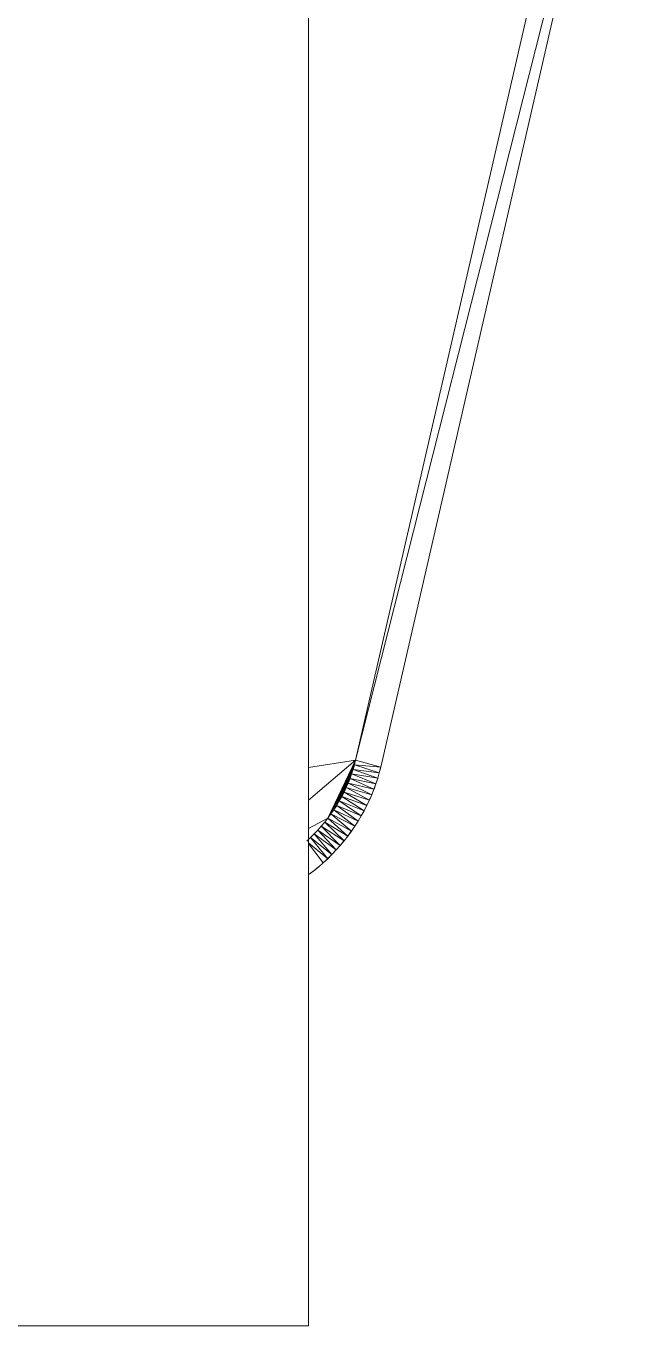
# Model space of a CAD drawing. Header units: millimetres. Extents: x 586.5 to 618.3, y 239.1 to 272.6.
# Drawn here: x 595.4565 to 595.4982, y 261.0786 to 261.166 of the extents above; entities that cross this region are included whole.
import ezdxf

# ---------------------------------------------------------------- set-up
doc = ezdxf.new("R2010")
doc.units = ezdxf.units.MM
doc.header["$LTSCALE"] = 75
doc.layers.add('A-GENM', color=253, linetype='Continuous', lineweight=9)

# ---------------------------------------------------------------- blocks, each defined once
blk = doc.blocks.new('Object 78487 - Object-283474-Subsolo')
at = {"layer": 'A-GENM'}
for p, q in [((-34810.866, 12190), (-34810.866, 12590)), ((-34810.866, 12590), (-34810.866, 12190)), ((-34830.866, 12190), (-34810.866, 12190)), ((-34810.866, 12190), (-34830.866, 12190))]:
    blk.add_line(p, q, dxfattribs=at)
blk = doc.blocks.new('Object 78487 - Object 78487-283478-Subsolo')
blk.add_blockref('Object 78487 - Object-283474-Subsolo', (0, 0))
blk = doc.blocks.new('_2597901 -  2597901-283655-Subsolo')
at = {"layer": 'A-GENM'}
for p, q in [((-34789.853, 12305.656), (-34807.699, 12228.05)), ((-34788.163, 12305.2), (-34807.699, 12228.05)), ((-34788.163, 12305.2), (-34806.013, 12227.573)), ((-34806.013, 12227.573), (-34788.163, 12305.2)), ((-34788.609, 12303.258), (-34806.013, 12227.573)), ((-34806.013, 12227.573), (-34788.609, 12303.258)), ((-34807.699, 12228.05), (-34810.866, 12225.361)), ((-34807.699, 12228.05), (-34810.866, 12227.55)), ((-34807.699, 12228.05), (-34809.564, 12224.155)), ((-34807.699, 12228.05), (-34809.357, 12224.435)), ((-34809.357, 12224.435), (-34807.699, 12228.05)), ((-34807.699, 12228.05), (-34809.159, 12224.721)), ((-34809.159, 12224.721), (-34807.699, 12228.05)), ((-34807.699, 12228.05), (-34808.971, 12225.012)), ((-34808.971, 12225.012), (-34807.699, 12228.05)), ((-34807.699, 12228.05), (-34808.794, 12225.306)), ((-34808.794, 12225.306), (-34807.699, 12228.05)), ((-34807.699, 12228.05), (-34808.629, 12225.604)), ((-34808.629, 12225.604), (-34807.699, 12228.05)), ((-34807.699, 12228.05), (-34808.473, 12225.904)), ((-34808.473, 12225.904), (-34807.699, 12228.05)), ((-34807.699, 12228.05), (-34808.329, 12226.207)), ((-34808.329, 12226.207), (-34807.699, 12228.05)), ((-34807.699, 12228.05), (-34808.196, 12226.511)), ((-34808.196, 12226.511), (-34807.699, 12228.05)), ((-34807.699, 12228.05), (-34808.073, 12226.815)), ((-34808.073, 12226.815), (-34807.699, 12228.05)), ((-34807.699, 12228.05), (-34807.964, 12227.121)), ((-34807.699, 12228.05), (-34807.866, 12227.426)), ((-34807.778, 12227.729), (-34807.866, 12227.426)), ((-34807.699, 12228.05), (-34807.778, 12227.729)), ((-34806.013, 12227.573), (-34807.778, 12227.729)), ((-34806.106, 12227.201), (-34807.778, 12227.729)), ((-34807.778, 12227.729), (-34806.013, 12227.573)), ((-34807.778, 12227.729), (-34806.106, 12227.201)), ((-34806.013, 12227.573), (-34807.699, 12228.05)), ((-34806.013, 12227.573), (-34806.106, 12227.201)), ((-34806.106, 12227.201), (-34806.013, 12227.573)), ((-34806.013, 12227.573), (-34806.106, 12227.201)), ((-34806.013, 12227.573), (-34806.106, 12227.201)), ((-34806.106, 12227.201), (-34806.013, 12227.573)), ((-34806.015, 12227.564), (-34806.106, 12227.201)), ((-34806.106, 12227.201), (-34806.015, 12227.564)), ((-34806.015, 12227.564), (-34806.013, 12227.573)), ((-34808.073, 12226.815), (-34808.196, 12226.511)), ((-34807.964, 12227.121), (-34808.073, 12226.815)), ((-34806.331, 12226.461), (-34808.073, 12226.815)), ((-34806.464, 12226.092), (-34808.073, 12226.815)), ((-34808.073, 12226.815), (-34806.331, 12226.461)), ((-34808.073, 12226.815), (-34806.464, 12226.092)), ((-34807.866, 12227.426), (-34807.964, 12227.121)), ((-34806.21, 12226.83), (-34807.964, 12227.121)), ((-34806.331, 12226.461), (-34807.964, 12227.121)), ((-34807.964, 12227.121), (-34806.21, 12226.83)), ((-34807.964, 12227.121), (-34806.331, 12226.461)), ((-34806.106, 12227.201), (-34807.866, 12227.426)), ((-34806.21, 12226.83), (-34807.866, 12227.426)), ((-34807.866, 12227.426), (-34806.106, 12227.201)), ((-34807.866, 12227.426), (-34806.21, 12226.83)), ((-34806.21, 12226.83), (-34806.331, 12226.461)), ((-34806.331, 12226.461), (-34806.21, 12226.83)), ((-34806.21, 12226.83), (-34806.331, 12226.461)), ((-34806.21, 12226.83), (-34806.331, 12226.461)), ((-34806.21, 12226.83), (-34806.331, 12226.461)), ((-34806.213, 12226.821), (-34806.331, 12226.461)), ((-34806.331, 12226.461), (-34806.213, 12226.821)), ((-34806.213, 12226.821), (-34806.21, 12226.83)), ((-34806.106, 12227.201), (-34806.21, 12226.83)), ((-34806.21, 12226.83), (-34806.106, 12227.201)), ((-34806.106, 12227.201), (-34806.21, 12226.83)), ((-34806.106, 12227.201), (-34806.21, 12226.83)), ((-34806.106, 12227.201), (-34806.21, 12226.83)), ((-34806.108, 12227.192), (-34806.21, 12226.83)), ((-34806.21, 12226.83), (-34806.108, 12227.192)), ((-34806.108, 12227.192), (-34806.106, 12227.201)), ((-34808.473, 12225.904), (-34808.629, 12225.604)), ((-34808.329, 12226.207), (-34808.473, 12225.904)), ((-34806.768, 12225.363), (-34808.473, 12225.904)), ((-34806.941, 12225.004), (-34808.473, 12225.904)), ((-34808.473, 12225.904), (-34806.768, 12225.363)), ((-34808.473, 12225.904), (-34806.941, 12225.004)), ((-34808.196, 12226.511), (-34808.329, 12226.207)), ((-34806.61, 12225.727), (-34808.329, 12226.207)), ((-34806.768, 12225.363), (-34808.329, 12226.207)), ((-34808.329, 12226.207), (-34806.61, 12225.727)), ((-34808.329, 12226.207), (-34806.768, 12225.363)), ((-34806.464, 12226.092), (-34808.196, 12226.511)), ((-34806.61, 12225.727), (-34808.196, 12226.511)), ((-34808.196, 12226.511), (-34806.464, 12226.092)), ((-34808.196, 12226.511), (-34806.61, 12225.727)), ((-34806.61, 12225.727), (-34806.768, 12225.363)), ((-34806.61, 12225.727), (-34806.768, 12225.363)), ((-34806.61, 12225.727), (-34806.768, 12225.363)), ((-34806.768, 12225.363), (-34806.61, 12225.727)), ((-34806.61, 12225.727), (-34806.764, 12225.372)), ((-34806.61, 12225.727), (-34806.764, 12225.372)), ((-34806.464, 12226.092), (-34806.61, 12225.727)), ((-34806.464, 12226.092), (-34806.61, 12225.727)), ((-34806.464, 12226.092), (-34806.61, 12225.727)), ((-34806.464, 12226.092), (-34806.61, 12225.727)), ((-34806.61, 12225.727), (-34806.606, 12225.736)), ((-34806.61, 12225.727), (-34806.606, 12225.736)), ((-34806.464, 12226.092), (-34806.606, 12225.736)), ((-34806.464, 12226.092), (-34806.606, 12225.736)), ((-34806.331, 12226.461), (-34806.464, 12226.092)), ((-34806.331, 12226.461), (-34806.464, 12226.092)), ((-34806.331, 12226.461), (-34806.464, 12226.092)), ((-34806.464, 12226.092), (-34806.331, 12226.461)), ((-34806.464, 12226.092), (-34806.461, 12226.101)), ((-34806.464, 12226.092), (-34806.461, 12226.101)), ((-34806.461, 12226.101), (-34806.331, 12226.461)), ((-34806.331, 12226.461), (-34806.461, 12226.101)), ((-34808.971, 12225.012), (-34809.159, 12224.721)), ((-34808.794, 12225.306), (-34808.971, 12225.012)), ((-34807.322, 12224.297), (-34808.971, 12225.012)), ((-34807.529, 12223.95), (-34808.971, 12225.012)), ((-34808.971, 12225.012), (-34807.322, 12224.297)), ((-34808.971, 12225.012), (-34807.529, 12223.95)), ((-34808.629, 12225.604), (-34808.794, 12225.306)), ((-34807.124, 12224.648), (-34808.794, 12225.306)), ((-34807.322, 12224.297), (-34808.794, 12225.306)), ((-34808.794, 12225.306), (-34807.124, 12224.648)), ((-34808.794, 12225.306), (-34807.322, 12224.297)), ((-34806.941, 12225.004), (-34808.629, 12225.604)), ((-34807.124, 12224.648), (-34808.629, 12225.604)), ((-34808.629, 12225.604), (-34806.941, 12225.004)), ((-34808.629, 12225.604), (-34807.124, 12224.648)), ((-34806.941, 12225.004), (-34807.124, 12224.648)), ((-34806.941, 12225.004), (-34807.124, 12224.648)), ((-34806.941, 12225.004), (-34807.124, 12224.648)), ((-34807.124, 12224.648), (-34806.941, 12225.004)), ((-34806.941, 12225.004), (-34807.12, 12224.657)), ((-34806.941, 12225.004), (-34807.12, 12224.657)), ((-34806.768, 12225.363), (-34806.941, 12225.004)), ((-34806.768, 12225.363), (-34806.941, 12225.004)), ((-34806.768, 12225.363), (-34806.941, 12225.004)), ((-34806.941, 12225.004), (-34806.768, 12225.363)), ((-34806.941, 12225.004), (-34806.936, 12225.013)), ((-34806.941, 12225.004), (-34806.936, 12225.013)), ((-34806.768, 12225.363), (-34806.936, 12225.013)), ((-34806.768, 12225.363), (-34806.936, 12225.013)), ((-34806.768, 12225.363), (-34806.764, 12225.372)), ((-34806.768, 12225.363), (-34806.764, 12225.372)), ((-34809.564, 12224.155), (-34810.866, 12223.445)), ((-34809.564, 12224.155), (-34809.78, 12223.879)), ((-34809.357, 12224.435), (-34809.564, 12224.155)), ((-34807.98, 12223.276), (-34809.564, 12224.155)), ((-34808.222, 12222.948), (-34809.564, 12224.155)), ((-34809.564, 12224.155), (-34807.98, 12223.276)), ((-34809.564, 12224.155), (-34808.222, 12222.948)), ((-34809.159, 12224.721), (-34809.357, 12224.435)), ((-34807.75, 12223.61), (-34809.357, 12224.435)), ((-34807.98, 12223.276), (-34809.357, 12224.435)), ((-34809.357, 12224.435), (-34807.75, 12223.61)), ((-34809.357, 12224.435), (-34807.98, 12223.276)), ((-34807.529, 12223.95), (-34809.159, 12224.721)), ((-34807.75, 12223.61), (-34809.159, 12224.721)), ((-34809.159, 12224.721), (-34807.529, 12223.95)), ((-34809.159, 12224.721), (-34807.75, 12223.61)), ((-34807.529, 12223.95), (-34807.75, 12223.61)), ((-34807.529, 12223.95), (-34807.75, 12223.61)), ((-34807.529, 12223.95), (-34807.75, 12223.61)), ((-34807.529, 12223.95), (-34807.75, 12223.61)), ((-34807.75, 12223.61), (-34807.529, 12223.95)), ((-34807.534, 12223.942), (-34807.75, 12223.61)), ((-34807.75, 12223.61), (-34807.534, 12223.942)), ((-34807.529, 12223.95), (-34807.534, 12223.942)), ((-34807.322, 12224.297), (-34807.529, 12223.95)), ((-34807.322, 12224.297), (-34807.529, 12223.95)), ((-34807.322, 12224.297), (-34807.529, 12223.95)), ((-34807.322, 12224.297), (-34807.529, 12223.95)), ((-34807.529, 12223.95), (-34807.524, 12223.959)), ((-34807.529, 12223.95), (-34807.524, 12223.959)), ((-34807.524, 12223.959), (-34807.322, 12224.297)), ((-34807.322, 12224.297), (-34807.524, 12223.959)), ((-34807.124, 12224.648), (-34807.322, 12224.297)), ((-34807.124, 12224.648), (-34807.322, 12224.297)), ((-34807.124, 12224.648), (-34807.322, 12224.297)), ((-34807.124, 12224.648), (-34807.322, 12224.297)), ((-34807.322, 12224.297), (-34807.124, 12224.648)), ((-34807.129, 12224.639), (-34807.322, 12224.297)), ((-34807.322, 12224.297), (-34807.129, 12224.639)), ((-34807.124, 12224.648), (-34807.129, 12224.639)), ((-34807.124, 12224.648), (-34807.12, 12224.657)), ((-34807.124, 12224.648), (-34807.12, 12224.657)), ((-34810.482, 12223.091), (-34810.731, 12222.843)), ((-34810.731, 12222.843), (-34810.482, 12223.091)), ((-34810.238, 12223.347), (-34810.482, 12223.091)), ((-34810.482, 12223.091), (-34810.238, 12223.347)), ((-34809.006, 12222.009), (-34810.482, 12223.091)), ((-34809.287, 12221.712), (-34810.482, 12223.091)), ((-34810.482, 12223.091), (-34809.006, 12222.009)), ((-34810.482, 12223.091), (-34809.287, 12221.712)), ((-34810.005, 12223.61), (-34810.238, 12223.347)), ((-34810.238, 12223.347), (-34810.005, 12223.61)), ((-34808.736, 12222.314), (-34810.238, 12223.347)), ((-34809.006, 12222.009), (-34810.238, 12223.347)), ((-34810.238, 12223.347), (-34808.736, 12222.314)), ((-34810.238, 12223.347), (-34809.006, 12222.009)), ((-34809.78, 12223.879), (-34810.005, 12223.61)), ((-34810.005, 12223.61), (-34809.78, 12223.879)), ((-34808.473, 12222.627), (-34810.005, 12223.61)), ((-34808.736, 12222.314), (-34810.005, 12223.61)), ((-34810.005, 12223.61), (-34808.473, 12222.627)), ((-34810.005, 12223.61), (-34808.736, 12222.314)), ((-34808.222, 12222.948), (-34809.78, 12223.879)), ((-34808.473, 12222.627), (-34809.78, 12223.879)), ((-34809.78, 12223.879), (-34808.222, 12222.948)), ((-34809.78, 12223.879), (-34808.473, 12222.627)), ((-34807.98, 12223.276), (-34808.222, 12222.948)), ((-34807.98, 12223.276), (-34808.222, 12222.948)), ((-34807.98, 12223.276), (-34808.222, 12222.948)), ((-34807.98, 12223.276), (-34808.222, 12222.948)), ((-34807.98, 12223.276), (-34808.222, 12222.948)), ((-34807.987, 12223.268), (-34808.222, 12222.948)), ((-34808.222, 12222.948), (-34807.987, 12223.268)), ((-34807.98, 12223.276), (-34807.987, 12223.268)), ((-34807.75, 12223.61), (-34807.98, 12223.276)), ((-34807.75, 12223.61), (-34807.98, 12223.276)), ((-34807.75, 12223.61), (-34807.98, 12223.276)), ((-34807.98, 12223.276), (-34807.75, 12223.61)), ((-34807.98, 12223.276), (-34807.975, 12223.284)), ((-34807.98, 12223.276), (-34807.975, 12223.284)), ((-34807.975, 12223.284), (-34807.75, 12223.61)), ((-34807.75, 12223.61), (-34807.975, 12223.284)), ((-34810.731, 12222.843), (-34810.989, 12222.604)), ((-34810.989, 12222.604), (-34810.731, 12222.843)), ((-34809.578, 12221.425), (-34810.866, 12222.501)), ((-34810.866, 12222.501), (-34809.578, 12221.425)), ((-34809.875, 12221.147), (-34810.866, 12222.443)), ((-34810.866, 12222.443), (-34809.875, 12221.147)), ((-34809.287, 12221.712), (-34810.731, 12222.843)), ((-34809.578, 12221.425), (-34810.731, 12222.843)), ((-34810.731, 12222.843), (-34809.287, 12221.712)), ((-34810.731, 12222.843), (-34809.578, 12221.425)), ((-34808.736, 12222.314), (-34809.006, 12222.009)), ((-34808.736, 12222.314), (-34809.006, 12222.009)), ((-34808.736, 12222.314), (-34809.006, 12222.009)), ((-34809.006, 12222.009), (-34808.736, 12222.314)), ((-34808.999, 12222.017), (-34808.736, 12222.314)), ((-34808.736, 12222.314), (-34808.999, 12222.017)), ((-34808.473, 12222.627), (-34808.736, 12222.314)), ((-34808.736, 12222.314), (-34808.473, 12222.627)), ((-34808.473, 12222.627), (-34808.736, 12222.314)), ((-34808.473, 12222.627), (-34808.736, 12222.314)), ((-34808.473, 12222.627), (-34808.736, 12222.314)), ((-34808.48, 12222.619), (-34808.736, 12222.314)), ((-34808.736, 12222.314), (-34808.48, 12222.619)), ((-34808.48, 12222.619), (-34808.473, 12222.627)), ((-34808.222, 12222.948), (-34808.473, 12222.627)), ((-34808.473, 12222.627), (-34808.222, 12222.948)), ((-34808.222, 12222.948), (-34808.473, 12222.627)), ((-34808.222, 12222.948), (-34808.473, 12222.627)), ((-34808.222, 12222.948), (-34808.473, 12222.627)), ((-34808.229, 12222.94), (-34808.473, 12222.627)), ((-34808.473, 12222.627), (-34808.229, 12222.94)), ((-34808.229, 12222.94), (-34808.222, 12222.948)), ((-34809.578, 12221.425), (-34809.875, 12221.147)), ((-34809.578, 12221.425), (-34809.875, 12221.147)), ((-34809.578, 12221.425), (-34809.875, 12221.147)), ((-34809.578, 12221.425), (-34809.875, 12221.147)), ((-34809.578, 12221.425), (-34809.875, 12221.147)), ((-34809.585, 12221.418), (-34809.875, 12221.147)), ((-34809.875, 12221.147), (-34809.585, 12221.418)), ((-34809.578, 12221.425), (-34809.585, 12221.418)), ((-34809.287, 12221.712), (-34809.578, 12221.425)), ((-34809.287, 12221.712), (-34809.578, 12221.425)), ((-34809.287, 12221.712), (-34809.578, 12221.425)), ((-34809.578, 12221.425), (-34809.287, 12221.712)), ((-34809.578, 12221.425), (-34809.571, 12221.432)), ((-34809.578, 12221.425), (-34809.571, 12221.432)), ((-34809.287, 12221.712), (-34809.571, 12221.432)), ((-34809.287, 12221.712), (-34809.571, 12221.432)), ((-34809.006, 12222.009), (-34809.287, 12221.712)), ((-34809.006, 12222.009), (-34809.287, 12221.712)), ((-34809.006, 12222.009), (-34809.287, 12221.712)), ((-34809.006, 12222.009), (-34809.287, 12221.712)), ((-34809.287, 12221.712), (-34809.28, 12221.719)), ((-34809.287, 12221.712), (-34809.28, 12221.719)), ((-34809.006, 12222.009), (-34809.28, 12221.719)), ((-34809.006, 12222.009), (-34809.28, 12221.719)), ((-34809.006, 12222.009), (-34808.999, 12222.017)), ((-34809.006, 12222.009), (-34808.999, 12222.017)), ((-34810.494, 12220.622), (-34810.815, 12220.375)), ((-34810.815, 12220.375), (-34810.494, 12220.622)), ((-34810.494, 12220.622), (-34810.815, 12220.375)), ((-34810.494, 12220.622), (-34810.815, 12220.375)), ((-34810.494, 12220.622), (-34810.815, 12220.375)), ((-34810.501, 12220.616), (-34810.815, 12220.375)), ((-34810.815, 12220.375), (-34810.501, 12220.616)), ((-34810.501, 12220.616), (-34810.494, 12220.622)), ((-34810.18, 12220.88), (-34810.494, 12220.622)), ((-34810.494, 12220.622), (-34810.18, 12220.88)), ((-34810.18, 12220.88), (-34810.494, 12220.622)), ((-34810.18, 12220.88), (-34810.494, 12220.622)), ((-34810.18, 12220.88), (-34810.494, 12220.622)), ((-34810.187, 12220.873), (-34810.494, 12220.622)), ((-34810.494, 12220.622), (-34810.187, 12220.873)), ((-34810.187, 12220.873), (-34810.18, 12220.88)), ((-34809.875, 12221.147), (-34810.18, 12220.88)), ((-34810.18, 12220.88), (-34809.875, 12221.147)), ((-34809.875, 12221.147), (-34810.18, 12220.88)), ((-34809.875, 12221.147), (-34810.18, 12220.88)), ((-34810.18, 12220.88), (-34809.875, 12221.147)), ((-34809.882, 12221.14), (-34810.18, 12220.88)), ((-34810.18, 12220.88), (-34809.882, 12221.14)), ((-34809.882, 12221.14), (-34809.875, 12221.147))]:
    blk.add_line(p, q, dxfattribs=at)
blk = doc.blocks.new('_2597901 -  2597901-283659-Subsolo')
blk.add_blockref('_2597901 -  2597901-283655-Subsolo', (0, 0))

msp = doc.modelspace()

# ---------------------------------------------------------------- block references
at = {"layer": 'A-GENM', "xscale": 0.001, "yscale": 0.001, "zscale": 0.001}
for name in ['_2597901 -  2597901-283659-Subsolo', 'Object 78487 - Object 78487-283478-Subsolo']:
    msp.add_blockref(name, (630.286406, 248.888567), dxfattribs=at)

doc.saveas('drawing.dxf')
